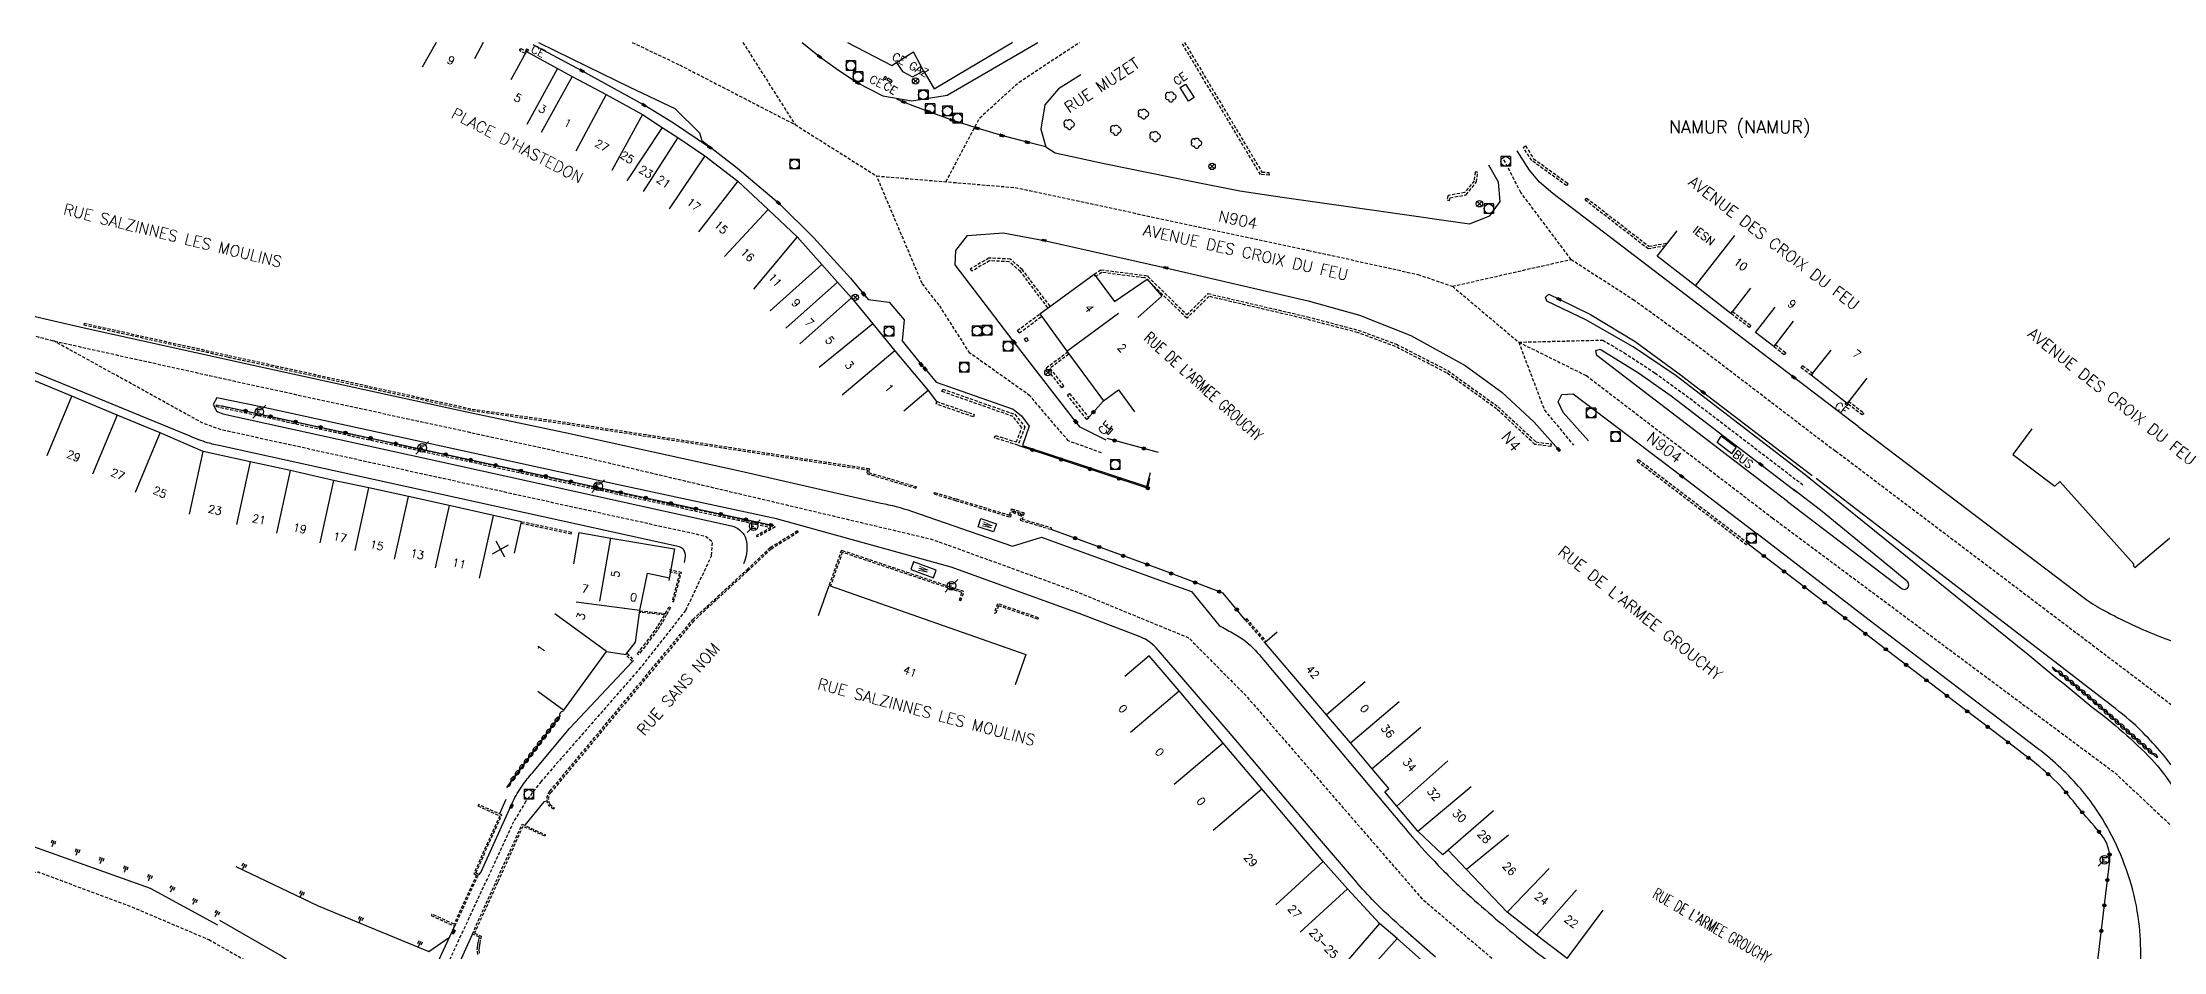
# Model space of a CAD drawing. Header units: millimetres. Extents: x 183999 to 185000, y 128000 to 129001.
# Drawn here: x 184209.9 to 184541.3, y 128858.1 to 129000 of the extents above; entities that cross this region are included whole.
import ezdxf
from ezdxf.enums import TextEntityAlignment as Align

# ---------------------------------------------------------------- set-up
doc = ezdxf.new("R2010")
doc.units = ezdxf.units.MM
doc.linetypes.add('DASHED', pattern=[0.75, 0.5, -0.25])
doc.layers.get('0').update_dxf_attribs({"linetype": 'CONTINUOUS'})
for name, color, linetype in [('W0001', 6, 'DASHED'), ('W0008', 7, 'CONTINUOUS'), ('W0100', 7, 'CONTINUOUS'), ('W0112', 1, 'DASHED'), ('W0211', 2, 'CONTINUOUS'), ('W0300', 7, 'CONTINUOUS'), ('W0310', 3, 'CONTINUOUS'), ('W0322', 7, 'CONTINUOUS'), ('W0334', 7, 'CONTINUOUS'), ('W0400', 7, 'CONTINUOUS'), ('W0420', 7, 'CONTINUOUS'), ('W0469', 7, 'CONTINUOUS'), ('W0471', 7, 'CONTINUOUS'), ('W0980', 7, 'CONTINUOUS'), ('W0984', 7, 'CONTINUOUS'), ('W0989', 7, 'CONTINUOUS'), ('W0991', 7, 'CONTINUOUS'), ('W1102', 7, 'CONTINUOUS')]:
    doc.layers.add(name, color=color, linetype=linetype)
doc.styles.get("Standard").update_dxf_attribs({"font": 'romans.shx', "width": 0.85})

# ---------------------------------------------------------------- blocks, each defined once
blk = doc.blocks.new('T420')
for p, q in [((0.75, 0.75), (-0.75, 0.75)), ((-0.75, 0.75), (-0.75, -0.75)), ((0.75, 0.75), (0.75, -0.75)), ((0.75, -0.75), (-0.75, -0.75))]:
    blk.add_line(p, q)
blk.add_ellipse((0, 0), major_axis=(-0.53, 0.53), ratio=1, start_param=3.926991, end_param=10.210176)
blk = doc.blocks.new('T469')
at = {"color": 0, "linetype": 'Continuous', "flags": 128}
for points in [[(-0.35, 0.35), (0.35, -0.35)], [(-0.35, -0.35), (0.35, 0.35)]]:
    blk.add_lwpolyline(points, dxfattribs=at)
at = {"color": 0, "linetype": 'Continuous'}
blk.add_circle((0, 0), 0.5, dxfattribs=at)
blk = doc.blocks.new('T400')
for p, q in [((-0.15, 0.3), (0.15, 0.3)), ((-0.15, -0.25), (-0.15, 0.3)), ((-0.15, 0.15), (0.15, 0.15)), ((-0.15, 0), (0.15, 0)), ((0.15, 0.3), (0.15, -0.25)), ((-0.15, -0.15), (0.15, -0.15)), ((-0.15, -0.25), (-0.15, -0.3)), ((-0.15, -0.3), (0.15, -0.3)), ((0.15, -0.3), (0.15, -0.25))]:
    blk.add_line(p, q)
blk = doc.blocks.new('T300')
for p, q in [((-0.8, 0.51), (-0.86, 0.34)), ((-0.86, 0.34), (-0.86, 0.17)), ((-0.86, 0.17), (-0.74, 0.06)), ((-0.69, 0.63), (-0.8, 0.51)), ((-0.8, -0.06), (-0.74, 0.06)), ((-0.74, 0.06), (-0.69, 0.11)), ((-0.57, 0.69), (-0.69, 0.63)), ((-0.46, 0.69), (-0.57, 0.69)), ((-0.29, 0.63), (-0.46, 0.69)), ((-0.29, 0.63), (-0.17, 0.74)), ((-0.23, 0.57), (-0.29, 0.63)), ((-0.17, 0.74), (-0.06, 0.8)), ((-0.06, 0.8), (0.06, 0.8)), ((0.06, 0.8), (0.23, 0.74)), ((0.23, 0.74), (0.34, 0.63)), ((0.34, 0.63), (0.4, 0.51)), ((0.46, 0.46), (0.34, 0.46)), ((0.4, 0.51), (0.4, 0.46)), ((0.57, 0.4), (0.46, 0.46)), ((0.57, 0.4), (0.69, 0.29)), ((0.69, 0.29), (0.74, 0.17)), ((0.74, 0.06), (0.69, -0.17)), ((0.74, 0.17), (0.74, 0.06)), ((-0.8, -0.17), (-0.8, -0.06)), ((-0.8, -0.23), (-0.8, -0.17)), ((-0.74, -0.34), (-0.8, -0.23)), ((-0.69, -0.4), (-0.74, -0.34)), ((-0.51, -0.46), (-0.69, -0.4)), ((-0.4, -0.46), (-0.51, -0.46)), ((-0.4, -0.46), (-0.34, -0.46)), ((-0.34, -0.46), (-0.34, -0.4)), ((-0.34, -0.51), (-0.34, -0.46)), ((-0.29, -0.63), (-0.34, -0.51)), ((-0.17, -0.74), (-0.29, -0.63)), ((-0.06, -0.8), (-0.17, -0.74)), ((0.06, -0.8), (-0.06, -0.8)), ((0.17, -0.74), (0.06, -0.8)), ((0.23, -0.69), (0.17, -0.74)), ((0.29, -0.46), (0.23, -0.46)), ((0.29, -0.63), (0.23, -0.69)), ((0.46, -0.4), (0.29, -0.46)), ((0.34, -0.51), (0.29, -0.63)), ((0.34, -0.51), (0.34, -0.46)), ((0.57, -0.34), (0.46, -0.4)), ((0.63, -0.29), (0.57, -0.34)), ((0.69, -0.17), (0.63, -0.29))]:
    blk.add_line(p, q)
blk = doc.blocks.new('t322o')
at = {"color": 0, "linetype": 'Continuous'}
for radius in [0.25, 0.15]:
    blk.add_circle((0, 0), radius, dxfattribs=at)
blk = doc.blocks.new('t991o')
at = {"color": 0, "linetype": 'Continuous'}
for p, q in [((-1, 1), (1, -1)), ((-1, -1), (1, 1))]:
    blk.add_line(p, q, dxfattribs=at)
blk = doc.blocks.new('t310o')
at = {"color": 0, "linetype": 'Continuous'}
for centre, start, end in [((-0.5, 0.38), 216.8699, 323.1304), ((0.5, -0.37), 36.8699, 143.1303)]:
    blk.add_arc(centre, 0.625, start, end, dxfattribs=at)
blk = doc.blocks.new('T471')
for p, q in [((-0.333334, 0.333334), (-0.333334, -0.333334)), ((-0.333334, 0.333334), (0.333334, 0.333334)), ((-0.333334, 0), (0, 0)), ((0.500001, 0.500001), (1.000002, 1.000002)), ((-0.500001, -0.500001), (-1.000002, -1.000002)), ((-0.333334, -0.333334), (0.333334, -0.333334))]:
    blk.add_line(p, q)
blk.add_ellipse((0, 0), major_axis=(0.471405, 0.471405), ratio=1, start_param=5.4977871438, end_param=11.780972451)
blk = doc.blocks.new('t211o')
at = {"color": 0, "linetype": 'Continuous'}
for p, q in [((-0.29, 0.5), (-0.29, 0)), ((0, 1), (0, 0)), ((0.29, 0.5), (0.29, 0))]:
    blk.add_line(p, q, dxfattribs=at)

msp = doc.modelspace()

# ---------------------------------------------------------------- linework, layer by layer
at = {"layer": 'W0001'}
msp.add_line((184319.37, 129000), (184327.52, 128987.18), dxfattribs=at)
for points in [[(184302.1, 129000), (184309.49, 128996.49), (184327.52, 128987.18), (184340.27, 128979.15), (184361.92, 128977.35), (184407.75, 128967.54), (184424.84, 128963.78), (184430.22, 128961.93), (184448.76, 128966.13), (184458.47, 128959.89), (184468.77, 128952.45), (184490.03, 128936.23)], [(184351.1, 128978.25), (184356.38, 128988.23), (184362.53, 128993.81), (184371.95, 129000)], [(184448.76, 128966.13), (184440.92, 128976.57), (184438.14, 128981.96)], [(184375.4, 128935.94), (184370.24, 128937.78), (184364.22, 128944.84), (184354.83, 128951.5), (184350.05, 128958.99), (184347.38, 128962.37), (184340.27, 128979.15)], [(184430.22, 128961.93), (184440.58, 128953.21), (184444.61, 128942.61), (184449.16, 128937.11)], [(184440.58, 128953.21), (184453.71, 128953.53), (184457.05, 128951.56), (184461.87, 128948.41), (184467.32, 128944.45), (184485.02, 128930.91)], [(184440.58, 128953.21), (184451.16, 128947.98), (184465.6, 128936.96), (184480.2, 128925.79)], [(184314.49, 128919.91), (184310.42, 128911.33), (184303.4, 128902.4), (184287.85, 128884.63), (184285.46, 128881.52), (184283.55, 128878.33), (184275.65, 128861.28), (184271.03, 128851.4), (184267.6, 128846.14), (184264.28, 128841.66)], [(184235.94, 128859.93), (184245, 128854.8), (184258.01, 128845.92), (184268.85, 128838.56), (184276.21, 128831.84), (184284.45, 128824.04), (184291.39, 128817.76), (184297.67, 128811.04), (184305.69, 128801.51), (184319.13, 128784.62), (184347.96, 128748.44), (184356.64, 128738.34), (184375.15, 128714.84), (184400.56, 128682.94), (184420.78, 128656.94), (184439.09, 128633.04), (184452.79, 128609.54), (184469.1, 128582.44), (184483.21, 128559.94), (184486.48, 128554.71)]]:
    msp.add_lwpolyline(points, dxfattribs=at)
at = {"layer": 'W0001', "flags": 128}
for points in [[(184566.94, 129000), (184569.14, 128993.77), (184582.56, 128935.79), (184588.17, 128908.86), (184590.75, 128896.86), (184567.71, 128893.45), (184558.51, 128884.51), (184490.03, 128936.23)], [(184044.64, 128995.81), (184044.64, 128995.81), (184188.93, 128959.36), (184211.74, 128953.39), (184243.44, 128946.36), (184294.31, 128935.33), (184348.82, 128922.46), (184371.47, 128914.27), (184389.02, 128907.05), (184397.98, 128898), (184425.42, 128866.37), (184443.46, 128851.01), (184458.37, 128840.27), (184466.89, 128835.81), (184508.17, 128820.28), (184515.26, 128817.53), (184537.93, 128808.74), (184543.6, 128803.72), (184551.86, 128868.92)], [(184314.49, 128919.91), (184314.62, 128922.02), (184313.56, 128922.88), (184254.65, 128935.84), (184237.93, 128939.51), (184235.06, 128940.52), (184211.74, 128953.39)], [(184480.2, 128925.79), (184533.77, 128885.95), (184551.86, 128868.92), (184558.51, 128884.51)], [(184000, 128916.7), (184001.61, 128916.5), (184012.79, 128915.01), (184026.81, 128912.9), (184042.64, 128910.33), (184052.21, 128908.51), (184063.73, 128905.97), (184073.32, 128903.63), (184085.25, 128900.51), (184095.46, 128897.75), (184108.21, 128894.21), (184119.9, 128890.79), (184131.58, 128887.27), (184138.6, 128885.02), (184153.01, 128880.01), (184156.02, 128878.8), (184187.69, 128867.94), (184202.23, 128869.99), (184209.32, 128870.49), (184224, 128865), (184235.94, 128859.93)]]:
    msp.add_lwpolyline(points, dxfattribs=at)
at = {"layer": 'W0008'}
msp.add_line((184451.78, 128957.5), (184451.78, 128957.5), dxfattribs=at)
for points in [[(184314.17, 128983.62), (184308.54, 128987.39), (184303.94, 128990.21), (184294.22, 128995.58), (184286.61, 128999.65)], [(184287.42, 129000), (184295.08, 128996.23), (184301.7, 128993.01), (184308.74, 128989.69), (184312.59, 128985.91), (184312.94, 128984.71), (184318.55, 128980.38), (184324.92, 128974.96), (184330.44, 128969.51), (184336.18, 128963.18), (184338.24, 128960.74), (184338.95, 128959.86), (184342.24, 128959.44), (184344.57, 128956.67), (184344.28, 128953.4), (184347.23, 128949.71), (184347.84, 128949.04), (184349.59, 128946.95), (184361.59, 128942.73), (184362.88, 128941.68), (184364.12, 128940.1), (184363.04, 128937.07), (184382.5, 128930.66), (184383.04, 128932.85)], [(184328.64, 129000), (184331.33, 128997.81), (184333.94, 128995.94), (184337.3, 128993.68), (184341.25, 128991.65), (184345.75, 128990.88), (184351.3, 128991.77), (184365.45, 129000)], [(184372.16, 128994.93), (184368.71, 128992.75), (184366.54, 128990.27), (184365.94, 128986.48), (184366.72, 128983.72), (184368.18, 128982.79), (184375.8, 128981.12), (184389.39, 128978.33), (184397, 128976.82), (184403.61, 128975.83), (184420.18, 128973.48), (184432.92, 128971.7), (184436.05, 128972.93), (184437.7, 128975.16), (184437.41, 128978.19), (184435.9, 128980.82)], [(184366.73, 128983.71), (184363.81, 128984.41), (184359.85, 128985.45), (184355.96, 128986.6), (184352.06, 128987.86), (184348.33, 128989.22), (184344.49, 128990.69), (184343.45, 128991.17)], [(184493.63, 128940.06), (184483.53, 128947.73), (184445.91, 128976.41), (184443.85, 128978.17), (184442.27, 128980.04), (184440.37, 128983.1)], [(184376.11, 128937.92), (184372.05, 128939.93), (184371.38, 128940.78), (184361.76, 128953.2), (184352.52, 128965.29), (184352.65, 128967.5), (184354.48, 128969.84), (184360.04, 128970.27), (184366.44, 128969.1), (184385.48, 128964.83), (184407.7, 128959.64), (184415.69, 128957.43), (184423.75, 128954.24), (184432.23, 128949.55), (184437.97, 128945.42), (184443.02, 128940.74), (184446.81, 128936.45)], [(184486.02, 128931.98), (184465.17, 128947.94), (184458.47, 128952.48), (184451.06, 128956.7), (184445, 128959.61), (184445, 128959.61), (184444.76, 128960.23), (184445.28, 128960.68), (184446.89, 128959.92), (184451.78, 128957.5), (184458.76, 128953.3), (184466.21, 128947.86), (184469.44, 128945.36), (184486.43, 128932.41)], [(184482.58, 128928.32), (184452.77, 128951.15), (184452.66, 128951.9), (184453.32, 128952.1), (184459.29, 128948.43), (184464.42, 128944.81), (184478.43, 128934.11), (184484.01, 128929.84)], [(184451.51, 128937.78), (184447.54, 128942.22), (184446.73, 128943.87), (184447.33, 128945.01), (184449.09, 128945.16), (184466.05, 128932.26), (184477.82, 128923.26)]]:
    msp.add_lwpolyline(points, dxfattribs=at)
at = {"layer": 'W0008', "flags": 128}
for points in [[(184493.63, 128940.06), (184529.2, 128913.07, 0.0382), (184532.03, 128911.32, 0.0319), (184540.89, 128907.2, 0.0396), (184551.26, 128904.12, 0.0248), (184557.89, 128903.05, 0.0237), (184567.89, 128902.51, 0.0224), (184574.06, 128902.62), (184583.17, 128903.29, 0.124), (184584.22, 128903.69, 0.0874), (184585.26, 128904.65, 0.2103), (184585.77, 128906.1), (184585.22, 128908.78), (184580.08, 128932.23), (184577.09, 128945.79), (184570.77, 128974.53), (184569.15, 128981.8), (184563.36, 129000)], [(184309.49, 128921.23), (184237.75, 128937.01, -0.0179), (184235.73, 128937.5, -0.0258), (184233, 128938.52), (184225.28, 128941.71), (184219.94, 128943.88), (184188.07, 128956.88, 0.0351), (184185.97, 128957.45), (184181.39, 128958.6)], [(184203.41, 128958.48), (184216.46, 128955.42), (184242.84, 128949.63), (184275.98, 128942.38), (184291.6, 128939.1), (184319.13, 128933.04), (184340.94, 128928.09, -0.0282), (184345.72, 128926.84), (184361.48, 128921.34), (184366.04, 128922.78), (184383.9, 128916.27), (184389.45, 128914.27), (184393.8, 128908.98, -0.0008), (184395.88, 128907.81, -0.034), (184397.89, 128906.54, -0.0546), (184400.74, 128903.58), (184421.14, 128879.3, 0.0033), (184424.01, 128875.9, 0.0138), (184427.97, 128871.57, 0.0169), (184433.14, 128866.54, 0.0089), (184437.54, 128862.73, 0.0065), (184441.9, 128859.13, 0.0166), (184449.44, 128853.51, 0.0075)], [(184427.56, 128857.2), (184422.86, 128861.35, -0.0198), (184417.7, 128866.2, -0.0152), (184414.76, 128869.45), (184409.13, 128876.03), (184395.22, 128892.41), (184384.25, 128905.13, 0.1229), (184381.47, 128907.2), (184371.89, 128910.83), (184351.93, 128918.08), (184324.63, 128925.63), (184297.03, 128931.57), (184269.36, 128937.59), (184244.04, 128943.1), (184237.17, 128944.53), (184236.61, 128943.45), (184237.13, 128942.51, 0.0951), (184238.11, 128942.01), (184271.55, 128934.67), (184317.62, 128924.53, -0.2163), (184319.75, 128922.8, -0.1838), (184319.49, 128918.6)], [(184485.15, 128932.7), (184520.12, 128904.47, 0.0006), (184530.2, 128896.24, -0.039), (184539.48, 128888.07, -0.0414), (184542.61, 128884.02, -0.0177), (184544.54, 128880.69, 0.16), (184545.3, 128880, 0.2093), (184546.11, 128880.17, 0.21), (184546.51, 128880.74, 0.1342), (184546.36, 128881.34, 0.0636), (184542.48, 128887.28, 0.0417), (184536.58, 128893.72, 0.0179), (184532.1, 128897.31), (184523.69, 128903.8), (184502.13, 128920.39), (184487.05, 128931.92)], [(184482.58, 128928.32), (184500.47, 128914.71, 0.3324), (184501.31, 128914.8, 0.2629), (184501.51, 128915.47, 0.1628), (184501.12, 128916.02), (184499.3, 128917.5), (184487.72, 128926.98), (184483.51, 128930.21)], [(184310.23, 128918.83), (184310.4, 128919.72, 0.2075), (184310.13, 128920.78, 0.174765), (184309.49, 128921.23)], [(184537.36, 128851.14, 0.0601), (184537.48, 128862.73, 0.0438), (184536.07, 128869.24, 0.0386), (184533.6, 128875.44, 0.0389), (184530.55, 128880.67, 0.0279), (184528.06, 128883.84, 0.0493), (184521.4, 128889.98), (184515.64, 128894.37), (184500.83, 128905.64), (184495.35, 128909.81), (184477.82, 128923.26)], [(184278.12, 128870.02), (184278.43, 128870.43), (184283.42, 128881.42, -0.0474), (184284.94, 128884.01, -0.021), (184286.48, 128885.99), (184292.31, 128892.91), (184302.11, 128903.35)], [(184237.6, 128862.98), (184247.27, 128857.38), (184253.95, 128853), (184259.92, 128848.98, 0.0854), (184264.47, 128848.69, 0.1283), (184268.11, 128850.42, 0.1117), (184270.04, 128852.8), (184274.38, 128862.08)], [(184277.12, 128860.81), (184271.49, 128848.46, 0.0985)]]:
    msp.add_lwpolyline(points, format="xyb", dxfattribs=at)
at = {"layer": 'W0100'}
for p, q in [((184278.78, 129000), (184277.43, 128997.44)), ((184285.55, 128999.02), (184285.46, 128998.79)), ((184285.46, 128998.79), (184285.8, 128998.62)), ((184341.79, 128994.55), (184341.54, 128994.66)), ((184341.59, 128994.18), (184341.79, 128994.55)), ((184342.72, 128994.03), (184342.03, 128994.4)), ((184342.62, 128993.74), (184342.72, 128994.03)), ((184389.87, 128991.39), (184389, 128990.85)), ((184492.05, 128943.49), (184491.73, 128943.72)), ((184491.92, 128943.29), (184492.05, 128943.49)), ((184377.15, 128939.55), (184376.43, 128938.8)), ((184376.97, 128939.76), (184377.15, 128939.55)), ((184474.57, 128936.77), (184472.24, 128938.54)), ((184473.9, 128935.76), (184474.57, 128936.77))]:
    msp.add_line(p, q, dxfattribs=at)
for points in [[(184283.18, 128994.21), (184285.58, 128998.6), (184290.42, 128995.95), (184292.71, 128994.68), (184297.99, 128991.87), (184303.68, 128988.76), (184306.76, 128986.74), (184309.21, 128985.17), (184313.44, 128982.32), (184318.58, 128978.35), (184323.33, 128973.91), (184327.87, 128969.66), (184331.73, 128965.32), (184334.15, 128962.6), (184336.36, 128960.12), (184339.67, 128956.07), (184343.12, 128951.84), (184348.33, 128945.66), (184344.5, 128942.44)], [(184285.55, 128999.02), (184285.9, 128998.86), (184285.8, 128998.62)], [(184335.72, 129000), (184342.64, 128996.4), (184343.4, 128996.88), (184344.29, 128995.45), (184345.86, 128994.62), (184347.61, 128995.58), (184349.28, 128992.77), (184361.43, 128999.97), (184361.48, 129000)], [(184341.59, 128994.18), (184341.35, 128994.29), (184341.54, 128994.66)], [(184342.62, 128993.74), (184341.93, 128994.12), (184342.03, 128994.4)], [(184389, 128990.85), (184387.68, 128992.97), (184388.54, 128993.51), (184389.87, 128991.39)], [(184476.81, 128961.63), (184473.74, 128957.68), (184468.21, 128961.98), (184462.24, 128966.65), (184465.33, 128970.59)], [(184365.76, 128957.62), (184374.28, 128963.8), (184377.42, 128959.56), (184382.52, 128963.03), (184384.85, 128960.37), (184381.09, 128957.07)], [(184365.76, 128957.62), (184370, 128951.82), (184375.71, 128944.06), (184378.05, 128945.78), (184378.64, 128944.97), (184380.58, 128942.34)], [(184483.48, 128956.49), (184480.43, 128952.52), (184477.59, 128954.71), (184480.64, 128958.67)], [(184494.98, 128947.57), (184491.9, 128943.64), (184486.3, 128948.03), (184489.38, 128951.97)], [(184491.92, 128943.29), (184491.6, 128943.53), (184491.73, 128943.72)], [(184376.97, 128939.76), (184376.25, 128939.01), (184376.43, 128938.8)], [(184473.9, 128935.76), (184471.57, 128937.52), (184472.24, 128938.54)]]:
    msp.add_lwpolyline(points, dxfattribs=at)
at = {"layer": 'W0100', "flags": 128}
for points in [[(184283.69, 128920.27), (184284.78, 128925.15), (184280.39, 128926.14), (184273.5, 128927.72), (184267.12, 128929.1), (184260.96, 128930.47), (184255.43, 128931.63), (184248.68, 128933.17), (184242.42, 128934.51), (184235.04, 128936.12), (184228.33, 128939.04), (184221.61, 128941.83), (184214.55, 128944.75), (184207.22, 128947.81), (184200.13, 128950.76), (184195.58, 128952.68), (184186.77, 128956.36), (184186.6, 128955.96), (184172.27, 128958.9), (184162.25, 128960.95), (184161.25, 128956.05)], [(184520.78, 128939.67), (184517.79, 128935.66), (184524.35, 128930.75), (184525.15, 128931.43), (184536.26, 128919.04), (184536.71, 128918.53), (184536.58, 128918.45), (184536.71, 128918.3), (184536.64, 128918.23), (184536.83, 128918), (184542.27, 128922.62)], [(184292.95, 128918.59), (184293.81, 128923.51), (184298.75, 128922.6), (184308.69, 128920.92), (184307.83, 128915.99)], [(184287.35, 128898.7), (184291.39, 128895.76), (184298.06, 128904.93), (184301.1, 128904.42), (184302.62, 128906.39), (184303.26, 128911.29), (184304.45, 128917.12), (184307.91, 128916.42)], [(184331.18, 128910.51), (184332.84, 128915.23), (184363.56, 128904.43), (184361.91, 128899.71)], [(184448.14, 128856.98), (184443.37, 128860.62), (184438.77, 128864.2), (184432.44, 128870.87), (184429.56, 128873.91), (184428.74, 128873.14), (184424.82, 128876.84), (184421.56, 128880.74), (184419.68, 128883.02), (184420.28, 128883.53), (184417.69, 128886.59), (184414.29, 128890.63), (184410.54, 128895.03), (184400.91, 128906.32), (184402.85, 128907.98)], [(184511.13, 128802.86), (184514.08, 128808.18), (184502.78, 128814.42), (184490.91, 128818.95), (184473.29, 128825.46), (184461.58, 128829.85), (184452.24, 128836.09), (184440.17, 128843.35), (184433.34, 128849.9), (184430.24, 128852.9), (184426.32, 128855.91), (184421.58, 128860.12), (184418.86, 128862.46), (184413.82, 128867.85), (184410.01, 128872.1), (184400.47, 128883.47), (184394.42, 128890.58), (184387.55, 128898.76), (184382.87, 128904.24), (184379.07, 128900.99)]]:
    msp.add_lwpolyline(points, dxfattribs=at)
for points in [[(184356.55, 128925.67), (184358.99, 128924.84), (184358.55, 128923.58), (184356.11, 128924.4)], [(184361.58, 128926.61), (184361.9, 128926.48), (184362, 128926.71), (184361.67, 128926.84)], [(184362.34, 128926.32), (184362.69, 128926.17), (184362.79, 128926.4), (184362.44, 128926.54)], [(184349.15, 128916.4), (184349.59, 128917.63), (184346.04, 128918.92), (184345.59, 128917.69)]]:
    msp.add_lwpolyline(points, close=True, dxfattribs=at)
at = {"layer": 'W0112'}
for p, q in [((184284.68, 128999.08), (184285.57, 128998.6)), ((184285.57, 128998.6), (184285.39, 128998.25)), ((184400.23, 128979.38), (184387.93, 129000)), ((184442.62, 128981.57), (184441.31, 128983.63)), ((184448.05, 128977.65), (184442.62, 128981.57)), ((184434.01, 128978.23), (184434.17, 128979.73)), ((184460.82, 128967.76), (184450.96, 128975.39)), ((184463.48, 128968.23), (184460.82, 128967.76)), ((184460.92, 128968.18), (184463.85, 128968.7)), ((184362.56, 128954.64), (184366.06, 128957.24)), ((184473.74, 128957.68), (184473.98, 128958)), ((184476.61, 128955.51), (184473.74, 128957.68)), ((184216.46, 128956.16), (184216.4, 128955.92)), ((184216.4, 128955.92), (184238.97, 128950.89)), ((184216.46, 128956.16), (184239.04, 128951.14)), ((184363.36, 128953.73), (184363.71, 128953.91)), ((184238.97, 128950.89), (184277.05, 128942.52)), ((184239.04, 128951.14), (184277.09, 128942.77)), ((184363.6, 128953.28), (184363.36, 128953.73)), ((184366.77, 128949.19), (184370.06, 128951.65)), ((184480.43, 128952.53), (184480.68, 128952.84)), ((184482.06, 128951.25), (184480.43, 128952.53)), ((184369.19, 128946.1), (184366.77, 128949.19)), ((184484.71, 128949.22), (184484.95, 128949.54)), ((184486.3, 128948.03), (184484.71, 128949.22)), ((184349.67, 128943.94), (184349.52, 128943.57)), ((184349.67, 128943.94), (184355.51, 128941.91)), ((184370.09, 128944.94), (184370.4, 128945.19)), ((184373.13, 128941.13), (184370.09, 128944.94)), ((184491.9, 128943.64), (184492.14, 128943.96)), ((184237.1, 128943.43), (184237.05, 128943.19)), ((184237.05, 128943.19), (184323.75, 128924.28)), ((184237.1, 128943.43), (184324.44, 128924.38)), ((184277.05, 128942.52), (184290.41, 128940.63)), ((184277.09, 128942.77), (184290.45, 128940.88)), ((184290.41, 128940.63), (184338.84, 128933.27)), ((184290.45, 128940.88), (184339.13, 128933.47)), ((184494.26, 128941.84), (184491.9, 128943.64)), ((184362.35, 128937.12), (184358.71, 128938.27)), ((184443.29, 128937.63), (184445.66, 128937.31)), ((184459.1, 128934.63), (184476.24, 128921.55)), ((184338.84, 128933.27), (184338.72, 128932.68)), ((184338.72, 128932.68), (184346.42, 128930.41)), ((184339.13, 128933.47), (184339.01, 128932.86)), ((184339.01, 128932.86), (184346.49, 128930.65)), ((184346.42, 128930.41), (184346.49, 128930.65)), ((184349.26, 128929.51), (184349.33, 128929.75)), ((184349.26, 128929.51), (184352.61, 128928.49)), ((184349.33, 128929.75), (184352.68, 128928.73)), ((184352.61, 128928.49), (184361.21, 128925.88)), ((184352.68, 128928.73), (184361.05, 128926.19)), ((184292.57, 128923.25), (184284.72, 128924.88)), ((184292.62, 128923.5), (184284.78, 128925.13)), ((184323.75, 128924.28), (184321.52, 128923.01)), ((184324.44, 128924.38), (184321.65, 128922.79)), ((184361.05, 128926.19), (184361.36, 128927.19)), ((184361.21, 128925.88), (184361.52, 128926.88)), ((184361.36, 128927.19), (184363.34, 128926.57)), ((184361.52, 128926.88), (184363.02, 128926.41)), ((184363.02, 128926.41), (184362.71, 128925.42)), ((184362.71, 128925.42), (184367.53, 128923.98)), ((184363.34, 128926.57), (184363.02, 128925.59)), ((184363.02, 128925.59), (184367.6, 128924.22)), ((184367.53, 128923.98), (184367.6, 128924.22)), ((184292.57, 128923.25), (184292.62, 128923.5)), ((184323.64, 128921.1), (184319.97, 128917.66)), ((184323.79, 128920.9), (184320.14, 128917.48)), ((184321.65, 128922.79), (184321.52, 128923.01)), ((184327.9, 128923.73), (184323.64, 128921.1)), ((184328.03, 128923.52), (184323.79, 128920.9)), ((184327.9, 128923.73), (184328.03, 128923.52)), ((184334.76, 128920.71), (184332.84, 128915.23)), ((184353.91, 128914.26), (184334.76, 128920.71)), ((184334.91, 128920.39), (184333.07, 128915.14)), ((184353.6, 128914.11), (184334.91, 128920.39)), ((184353.2, 128912.92), (184353.6, 128914.11)), ((184353.43, 128912.84), (184353.91, 128914.26)), ((184353.43, 128912.84), (184353.2, 128912.92)), ((184359.14, 128912.37), (184358.66, 128910.96)), ((184358.66, 128910.96), (184358.89, 128910.87)), ((184359.3, 128912.06), (184358.89, 128910.87)), ((184365.55, 128910.18), (184359.14, 128912.37)), ((184365.47, 128909.95), (184359.3, 128912.06)), ((184365.47, 128909.95), (184365.55, 128910.18)), ((184397.85, 128909.88), (184398.04, 128910.05)), ((184397.85, 128909.88), (184400.91, 128906.32)), ((184398.04, 128910.05), (184401.1, 128906.48))]:
    msp.add_line(p, q, dxfattribs=at)
for points in [[(184285.39, 128998.25), (184284.49, 128998.73), (184284.68, 128999.08)], [(184388.39, 129000), (184400.46, 128979.76), (184401.54, 128979.7)], [(184441.31, 128983.63), (184441.65, 128983.85), (184442.92, 128981.85)], [(184442.92, 128981.85), (184448.29, 128977.97), (184448.05, 128977.65)], [(184401.54, 128979.7), (184401.61, 128979.29), (184400.23, 128979.38)], [(184434.17, 128979.73), (184433.77, 128979.77), (184433.62, 128978.39), (184432.14, 128976.58), (184429.56, 128976.08)], [(184429.77, 128975.33), (184429.88, 128975.74), (184432.36, 128976.22), (184434.01, 128978.23)], [(184429.56, 128976.08), (184429.39, 128975.43), (184429.77, 128975.33)], [(184450.96, 128975.39), (184451.2, 128975.7), (184460.92, 128968.18)], [(184367.36, 128958.83), (184363.04, 128964.52), (184361.14, 128966.18), (184357.81, 128966.33), (184354.93, 128964.65)], [(184367.03, 128958.58), (184362.74, 128964.24), (184360.98, 128965.76), (184357.91, 128965.91), (184355.15, 128964.29), (184354.93, 128964.65)], [(184374.27, 128963.8), (184375.33, 128964.51), (184382.69, 128963.56), (184382.63, 128963.45), (184388.75, 128957.5), (184392.06, 128960.79), (184407.53, 128957.18), (184415.51, 128955.09), (184421.49, 128952.88), (184429.53, 128948.76), (184437.39, 128943.1), (184443.29, 128937.63)], [(184375.43, 128964.1), (184374.49, 128963.47), (184374.27, 128963.8)], [(184445.66, 128937.31), (184445.61, 128936.92), (184443.11, 128937.25), (184437.14, 128942.79), (184429.32, 128948.42), (184421.33, 128952.52), (184415.39, 128954.71), (184407.43, 128956.79), (184392.19, 128960.35), (184388.75, 128956.94), (184382.14, 128963.37), (184382.07, 128963.24), (184375.43, 128964.1)], [(184362.56, 128954.64), (184362.26, 128955.02), (184365.76, 128957.61)], [(184473.98, 128958), (184476.85, 128955.83), (184476.61, 128955.51)], [(184363.71, 128953.91), (184363.96, 128953.47), (184363.6, 128953.28)], [(184370.06, 128951.65), (184370.3, 128951.33), (184367.34, 128949.12)], [(184480.68, 128952.84), (184482.3, 128951.57), (184482.06, 128951.25)], [(184367.34, 128949.12), (184369.5, 128946.35), (184369.19, 128946.1)], [(184484.95, 128949.54), (184486.54, 128948.35), (184486.3, 128948.03)], [(184361.6, 128941.6), (184350.46, 128945.51), (184350.59, 128945.89)], [(184350.59, 128945.89), (184361.84, 128941.94), (184363.43, 128939.96), (184362.35, 128937.12)], [(184370.4, 128945.19), (184373.44, 128941.38), (184373.13, 128941.13)], [(184492.14, 128943.96), (184494.5, 128942.16), (184494.26, 128941.84)], [(184355.51, 128941.91), (184355.38, 128941.54), (184349.52, 128943.57)], [(184358.71, 128938.27), (184358.83, 128938.65), (184362.11, 128937.62), (184362.97, 128939.88), (184361.6, 128941.6)], [(184459.1, 128934.63), (184459.32, 128934.89), (184476.45, 128921.81)], [(184307.9, 128917.4), (184309.47, 128917.08), (184308.32, 128912.75), (184308.56, 128912.68), (184309.78, 128917.27), (184307.95, 128917.65)], [(184303.26, 128911.27), (184307.27, 128910.85), (184307.83, 128911.88), (184308.05, 128911.76), (184307.41, 128910.58), (184307.07, 128909.98), (184306.72, 128909.4), (184306.35, 128908.82), (184305.97, 128908.25), (184305.58, 128907.69), (184305.09, 128907.02), (184304.6, 128906.36), (184304.1, 128905.7), (184303.6, 128905.05), (184303.09, 128904.4), (184302.89, 128904.55), (184303.4, 128905.2), (184303.9, 128905.85), (184304.4, 128906.51), (184304.89, 128907.17), (184305.37, 128907.83), (184305.76, 128908.39), (184306.14, 128908.96), (184306.51, 128909.53), (184306.86, 128910.11), (184307.14, 128910.61), (184303.23, 128911.02)], [(184301.28, 128904.6), (184302.3, 128903.52), (184302.11, 128903.35), (184301.1, 128904.42)]]:
    msp.add_lwpolyline(points, dxfattribs=at)
for points in [[(184320.14, 128917.48), (184311.74, 128909.74), (184289.41, 128882.94, 0.343996), (184289.21, 128881.06), (184289.96, 128880.47), (184289.81, 128880.27), (184289.02, 128880.89, -0.349762), (184289.22, 128883.1), (184311.56, 128909.92), (184319.97, 128917.66)], [(184277.95, 128857.63), (184277.88, 128858.33), (184277.9, 128858.71), (184277.95, 128859.1), (184278.02, 128859.5), (184278.11, 128859.9), (184278.2, 128860.31), (184277.11, 128860.78), (184280.79, 128868.93), (184284.89, 128877.94), (184288.54, 128876.3), (184288.43, 128876.08), (184285.01, 128877.61), (184281.02, 128868.82), (184277.44, 128860.91), (184278.49, 128860.46), (184278.35, 128859.85), (184278.27, 128859.45), (184278.2, 128859.06), (184278.15, 128858.69), (184278.14, 128858.33), (184278.2, 128857.65, 0.268909)]]:
    msp.add_lwpolyline(points, format="xyb", dxfattribs=at)
msp.add_lwpolyline([(184270.66, 128863.67), (184274.35, 128862.03), (184278.08, 128870.12), (184277.65, 128870.35), (184281.71, 128879.39), (184278.06, 128881.03), (184277.96, 128880.8), (184281.38, 128879.26), (184277.33, 128870.24), (184277.75, 128870.01), (184274.23, 128862.36), (184270.76, 128863.9)], close=True, dxfattribs=at)
at = {"layer": 'W0211', "flags": 128}
for points in [[(184237.34, 128862.16), (184226.81, 128867.93), (184208.45, 128874.47), (184200.06, 128884.37), (184181.48, 128891.63)], [(184240.17, 128871.36), (184253.01, 128865.2), (184270.29, 128858.07), (184273.56, 128860.32)]]:
    msp.add_lwpolyline(points, dxfattribs=at)
at = {"layer": 'W0310'}
msp.add_line((184290.84, 128894.94), (184282.42, 128883.68), dxfattribs=at)
at = {"layer": 'W0310', "flags": 128}
msp.add_lwpolyline([(184523.91, 128902.54, -0.0129), (184531.16, 128896.51), (184540.35, 128888.31)], format="xyb", dxfattribs=at)
at = {"layer": 'W0322'}
for p, q in [((184349.67, 128943.93), (184348.35, 128945.67)), ((184375.7, 128944.06), (184373.13, 128941.13)), ((184237.76, 128943.32), (184324.19, 128924.58)), ((184384.31, 128935.99), (184376.27, 128938.16))]:
    msp.add_line(p, q, dxfattribs=at)
msp.add_lwpolyline([(184362.35, 128937.12), (184382.65, 128930.41), (184382.97, 128931.92)], dxfattribs=at)
at = {"layer": 'W0322', "flags": 128}
msp.add_lwpolyline([(184397.85, 128909.88), (184394.43, 128914), (184384.65, 128917.71), (184367.53, 128923.98)], dxfattribs=at)
msp.add_lwpolyline([(184529.21, 128841.44), (184530.64, 128853.25), (184532.92, 128872.28, 0.1912), (184531.6, 128876.32, 0.0201), (184528.52, 128879.92, 0.0015), (184525.88, 128883.22, 0.0514), (184518.72, 128889.43), (184499.27, 128904.23), (184493.62, 128908.54), (184476.17, 128921.9)], format="xyb", dxfattribs=at)
at = {"layer": 'W0334', "flags": 128}
for points in [[(184281.4, 128879.62), (184282.4, 128881.84)], [(184288.75, 128881.55), (184288.3, 128881.46), (184285.33, 128877.79)]]:
    msp.add_lwpolyline(points, dxfattribs=at)
at = {"layer": 'W1102'}
for p, q in [((184271.43, 129000), (184269.25, 128996.12)), ((184343.4, 128996.88), (184346.01, 128998.51)), ((184347.61, 128995.58), (184346.01, 128998.51)), ((184361.43, 128999.97), (184361.42, 129000)), ((184290.42, 128995.95), (184285.63, 128987.18)), ((184292.71, 128994.68), (184287.85, 128985.94)), ((184297.99, 128991.87), (184293.3, 128983.04)), ((184303.68, 128988.76), (184298.89, 128979.99)), ((184306.76, 128986.74), (184301.26, 128978.39)), ((184309.21, 128985.17), (184303.81, 128976.75)), ((184313.44, 128982.32), (184307.86, 128974.02)), ((184318.58, 128978.35), (184312.46, 128970.44)), ((184323.33, 128973.91), (184316.5, 128966.6)), ((184327.87, 128969.66), (184321.04, 128961.46)), ((184468.21, 128961.98), (184474.34, 128969.88)), ((184331.73, 128965.32), (184323.64, 128958.12)), ((184334.15, 128962.6), (184326.09, 128955.4)), ((184336.36, 128960.12), (184328.28, 128952.94)), ((184370, 128951.82), (184378.07, 128957.72)), ((184339.67, 128956.07), (184331.3, 128949.23)), ((184343.12, 128951.84), (184334.89, 128944.94)), ((184210.7, 128935.52), (184214.55, 128944.75)), ((184221.61, 128941.83), (184217.74, 128932.6)), ((184224.46, 128929.81), (184228.33, 128939.04)), ((184232.9, 128926.35), (184235.04, 128936.12)), ((184242.42, 128934.51), (184240.28, 128924.74)), ((184246.54, 128923.4), (184248.68, 128933.17)), ((184255.43, 128931.63), (184253.29, 128921.86)), ((184258.82, 128920.7), (184260.96, 128930.47)), ((184264.94, 128919.34), (184267.12, 128929.1)), ((184273.5, 128927.72), (184271.32, 128917.96)), ((184278.22, 128916.38), (184280.39, 128926.14)), ((184297.03, 128912.75), (184298.75, 128922.6)), ((184298.06, 128904.93), (184289.97, 128910.81)), ((184303.26, 128911.29), (184293.35, 128912.59)), ((184379.91, 128892.3), (184387.55, 128898.76)), ((184416.62, 128900.17), (184410.54, 128895.03)), ((184414.29, 128890.63), (184421.92, 128897.09)), ((184425.32, 128893.05), (184417.69, 128886.59)), ((184394.42, 128890.58), (184386.78, 128884.13)), ((184429.52, 128887.83), (184421.56, 128880.74)), ((184392.83, 128877.02), (184400.47, 128883.47)), ((184424.82, 128876.84), (184433.18, 128883.83)), ((184436.64, 128880.05), (184429.56, 128873.91)), ((184439.01, 128876.22), (184432.44, 128870.87)), ((184410.01, 128872.1), (184402.64, 128865.34)), ((184438.77, 128864.2), (184445.33, 128871.01)), ((184406.45, 128861.09), (184413.82, 128867.85)), ((184449.62, 128867.71), (184443.37, 128860.62)), ((184448.14, 128856.98), (184453.76, 128864.53)), ((184418.86, 128862.46), (184412.34, 128854.88)), ((184414.94, 128852.64), (184421.58, 128860.12))]:
    msp.add_line(p, q, dxfattribs=at)

# ---------------------------------------------------------------- block references
at = {"layer": 'W0211'}
for p, rotation in [((184211.78, 128875.41), 160.3770215806786), ((184215.54, 128874.07), 160.3770215806786), ((184219.31, 128872.73), 160.3770215806786), ((184223.08, 128871.38), 160.3770215806786), ((184241.62, 128871.77), 154.3717991599353), ((184226.85, 128870.04), 160.3770215806786), ((184230.41, 128868.24), 151.2722193169558), ((184233.92, 128866.32), 151.2722193169558), ((184237.42, 128864.39), 151.2722193169558), ((184250.63, 128867.45), 154.3717991599353), ((184259.81, 128863.48), 157.5864954628394), ((184269.05, 128859.67), 157.5864954628394)]:
    msp.add_blockref('t211o', p, dxfattribs=dict(at, rotation=rotation))
at = {"layer": 'W0300'}
for p in [(184386.27, 128991.49), (184370.4, 128987.18), (184377.68, 128986.29), (184382.01, 128988.8), (184383.82, 128985.29), (184390.27, 128984.24)]:
    msp.add_blockref('T300', p, dxfattribs=at)
at = {"layer": 'W0310'}
for p, rotation in [((184524.82, 128901.82), 321.3592530391391), ((184525.72, 128901.1), 320.9971433791101), ((184526.61, 128900.37), 320.6350337190811), ((184527.5, 128899.63), 320.2729240590521), ((184528.39, 128898.89), 319.9108143990231), ((184529.27, 128898.14), 319.5487047389941), ((184530.14, 128897.39), 319.1865950789651), ((184531.02, 128896.63), 318.8244854189361), ((184290.03, 128893.86), 233.2033477936924), ((184290.72, 128894.78), 233.2033477936924), ((184531.88, 128895.87), 318.2706004900113), ((184532.74, 128895.1), 318.2706004900113), ((184533.6, 128894.33), 318.2706004900113), ((184534.47, 128893.56), 318.2706004900113), ((184287.26, 128890.16), 233.2033477936924), ((184287.95, 128891.08), 233.2033477936924), ((184288.65, 128892.01), 233.2033477936924), ((184289.34, 128892.93), 233.2033477936924), ((184535.33, 128892.79), 318.2706004900113), ((184536.19, 128892.02), 318.2706004900113), ((184537.05, 128891.25), 318.2706004900113), ((184537.91, 128890.48), 318.2706004900113), ((184285.19, 128887.38), 233.2033477936924), ((184285.88, 128888.31), 233.2033477936924), ((184286.57, 128889.23), 233.2033477936924), ((184538.78, 128889.72), 318.2706004900113), ((184539.64, 128888.95), 318.2706004900113), ((184283.11, 128884.61), 233.2033477936924), ((184283.8, 128885.53), 233.2033477936924), ((184284.5, 128886.46), 233.2033477936924)]:
    msp.add_blockref('t310o', p, dxfattribs=dict(at, rotation=rotation))
at = {"layer": 'W0322'}
for p, rotation in [((184241.67, 128942.47), 347.7657680933813), ((184245.58, 128941.62), 347.7657680933813), ((184249.49, 128940.78), 347.7657680933813), ((184374.14, 128942.28), 228.8114645527834), ((184253.39, 128939.93), 347.7657680933813), ((184257.3, 128939.08), 347.7657680933813), ((184261.21, 128938.23), 347.7657680933813), ((184265.12, 128937.39), 347.7657680933813), ((184377.43, 128937.84), 164.8988323297864), ((184269.03, 128936.54), 347.7657680933813), ((184272.94, 128935.69), 347.7657680933813), ((184276.85, 128934.84), 347.7657680933813), ((184280.76, 128934), 347.7657680933813), ((184364.6, 128936.37), 341.7251030862088), ((184369.11, 128934.88), 341.7251030862088), ((184382.02, 128936.61), 164.8988323297864), ((184284.67, 128933.15), 347.7657680933813), ((184288.58, 128932.3), 347.7657680933813), ((184292.49, 128931.45), 347.7657680933813), ((184296.4, 128930.61), 347.7657680933813), ((184373.62, 128933.39), 341.7251030862088), ((184378.13, 128931.9), 341.7251030862088), ((184382.64, 128930.41), 341.7251030862088), ((184300.3, 128929.76), 347.7657680933813), ((184304.21, 128928.91), 347.7657680933813), ((184308.12, 128928.06), 347.7657680933813), ((184312.03, 128927.21), 347.7657680933813), ((184315.94, 128926.37), 347.7657680933813), ((184319.85, 128925.52), 347.7657680933813), ((184323.76, 128924.67), 347.7657680933813), ((184371.28, 128922.6), 159.906446261822), ((184375.04, 128921.23), 159.906446261822), ((184378.8, 128919.85), 159.906446261822), ((184382.55, 128918.48), 159.906446261822), ((184386.3, 128917.09), 159.2237567671298), ((184478.87, 128919.83), 142.563565633902), ((184482.05, 128917.4), 142.563565633902), ((184390.04, 128915.67), 159.2237567671298), ((184393.78, 128914.25), 159.2237567671298), ((184485.22, 128914.97), 142.563565633902), ((184396.54, 128911.46), 129.661425722634), ((184488.4, 128912.54), 142.563565633902), ((184491.58, 128910.11), 142.563565633902), ((184494.75, 128907.68), 142.6242459484986), ((184497.93, 128905.25), 142.6242459484986), ((184501.11, 128902.82), 142.7376825639512), ((184504.3, 128900.4), 142.7376825639512), ((184507.48, 128897.98), 142.7376825639512), ((184510.66, 128895.56), 142.7376825639512), ((184513.85, 128893.14), 142.7376825639512), ((184517.03, 128890.72), 142.7376825639512), ((184520.23, 128888.32), 142.6243358369506), ((184523.3, 128885.76), 137.667187046772), ((184526.12, 128882.92), 128.8276783126948), ((184528.63, 128879.81), 132.6431873967511), ((184531.24, 128876.77), 128.7610905134135), ((184532.9, 128873.21), 95.78600830683105), ((184532.56, 128869.24), 83.16979947799696), ((184532.08, 128865.27), 83.16979947799696), ((184531.61, 128861.29), 83.16979947799696)]:
    msp.add_blockref('t322o', p, dxfattribs=dict(at, rotation=rotation))
at = {"layer": 'W0400'}
for p, rotation in [((184331.33, 128997.81), 234.2581176757812), ((184294.22, 128995.58), 241.0911254882812), ((184337.3, 128993.68), 242.849380493164), ((184303.94, 128990.21), 238.4437103271484), ((184344.49, 128990.69), 249.1020812988281), ((184348.33, 128989.22), 249.9452362060547), ((184352.06, 128987.86), 252.0660858154296), ((184314.17, 128983.62), 236.1930389404296), ((184355.96, 128986.6), 253.5298309326171), ((184359.85, 128985.45), 255.4061126708984), ((184363.81, 128984.41), 256.4747161865234), ((184324.92, 128974.96), 49.6377563476562), ((184366.44, 128969.1), 79.7088928222656), ((184385.48, 128964.83), 77.33578491210932), ((184338.24, 128960.74), 40.16638183593749), ((184446.89, 128959.92), 64.6849670410156), ((184361.76, 128953.2), 217.7525024414062), ((184347.23, 128949.71), 38.67120361328121), ((184347.84, 128949.04), 42.60107421874989), ((184483.53, 128947.73), 232.7557525634765), ((184469.44, 128945.36), 52.23056030273442), ((184371.38, 128940.78), 218.5549621582031), ((184446.81, 128936.45), 41.45764160156249), ((184478.43, 128934.11), 52.61968994127766), ((184466.05, 128932.26), 52.74832153320311), ((184283.22, 128880.74), 155.7471976591194), ((184274.17, 128861.17), 333.5958402231905)]:
    msp.add_blockref('T400', p, dxfattribs=dict(at, rotation=rotation))
at = {"layer": 'W0420'}
for p in [(184336.24, 128996.38), (184337.37, 128994.66), (184347.55, 128991.82), (184348.63, 128989.65), (184351.33, 128989.28), (184352.91, 128988.17), (184327.44, 128981), (184438.54, 128981.42), (184435.92, 128974.03), (184342.21, 128954.88), (184355.95, 128954.97), (184357.51, 128955.06), (184360.8, 128952.56), (184353.95, 128949.27), (184451.9, 128942.14), (184455.71, 128938.46), (184377.54, 128934.09), (184476.94, 128922.6), (184285.93, 128882.59)]:
    msp.add_blockref('T420', p, dxfattribs=at)
at = {"layer": 'W0469'}
for p in [(184346.35, 128993.98), (184392.68, 128980.65), (184434.45, 128974.81), (184336.93, 128960.2), (184367.03, 128948.47)]:
    msp.add_blockref('T469', p, dxfattribs=at)
at = {"layer": 'W0471'}
for p in [(184243.83, 128942.35), (184269.27, 128936.71), (184296.77, 128930.73), (184321.06, 128924.49), (184351.97, 128915.17), (184532.12, 128872.4)]:
    msp.add_blockref('T471', p, dxfattribs=at)
at = {"layer": 'W0991', "rotation": 74.46778197603703}
msp.add_blockref('t991o', (184281.51, 128920.88), dxfattribs=at)

# ---------------------------------------------------------------- texts
at = {"layer": 'W0980'}
msp.add_text('NAMUR (NAMUR)', height=2, dxfattribs=at).set_placement((184475.11, 128986.67), align=Align.MIDDLE)
at = {"layer": 'W0984'}
for s, rotation, p in [('CE', 332.9494, (184287.38, 128998.62)), ('CE GAZ', 332.0753, (184345.57, 128996.52)), ('CE', 333.6589, (184340.24, 128993.92)), ('CE', 327.5236, (184342.42, 128992.85)), ('CE', 33.98, (184387.68, 128994.34)), ('IESN', 321.9069, (184469.54, 128969.83)), ('CE', 48.2046, (184375.94, 128939.84)), ('CE', 322.474, (184491.05, 128942.85)), ('BUS', 322.903, (184475.62, 128934.94))]:
    msp.add_text(s, height=1.25, rotation=rotation, dxfattribs=at).set_placement(p, align=Align.MIDDLE)
at = {"layer": 'W0984', "width": 0.5}
for p in [(184357.57, 128924.6), (184347.57, 128917.69)]:
    msp.add_text('W', height=1.5, rotation=71.2673, dxfattribs=at).set_placement(p, align=Align.MIDDLE)
at = {"layer": 'W0989'}
for s, rotation, p in [('RUE MUZET', 33.2847, (184375.48, 128993.31)), ("PLACE D'HASTEDON", 332.7222, (184284.15, 128983.91)), ('AVENUE DES CROIX DU FEU', 322.6724, (184480.46, 128968.68)), ('RUE SALZINNES LES MOULINS', 346.1997, (184230.29, 128969.86)), ('N904', 348.1337, (184396.74, 128972.31)), ('AVENUE DES CROIX DU FEU', 347.4411, (184397.95, 128967.22)), ('AVENUE DES CROIX DU FEU', 321.4222, (184533.29, 128944.71)), ('N4', 309.5872, (184439.43, 128937.7)), ('N904', 322.5767, (184463.37, 128936.75)), ("RUE DE L'ARMEE GROUCHY", 321.4222, (184459.57, 128910.92)), ('RUE SANS NOM', 48.8162, (184309.28, 128899.04)), ('RUE SALZINNES LES MOULINS', 345.2307, (184348.07, 128895.46))]:
    msp.add_text(s, height=1.75, rotation=rotation, dxfattribs=at).set_placement(p, align=Align.MIDDLE)
for rotation, width, p in [(317.8877, 0.75, (184391.35, 128946.28)), (329.9653, 0.65, (184470.76, 128862.12))]:
    msp.add_text("RUE DE L'ARMEE GROUCHY", height=1.75, rotation=rotation, dxfattribs=dict(at, width=width)).set_placement(p, align=Align.MIDDLE)
at = {"layer": 'W0991'}
for s, rotation, p in [('9', 332.134, (184273.77, 128997.2)), ('5', 331.3397, (184284.23, 128991.35)), ('3', 330.9268, (184288.08, 128989.61)), ('1', 332.0172, (184292.01, 128987.4)), ('27', 331.357, (184297.36, 128983.9)), ('25', 326.6733, (184301.3, 128982.06)), ('23', 327.3042, (184304.23, 128979.8)), ('21', 326.0917, (184307, 128978.26)), ('17', 322.2636, (184311.68, 128974.7)), ('15', 316.9501, (184315.98, 128971.14)), ('16', 316.8733, (184320.1, 128966.84)), ('11', 311.652, (184324.4, 128962.9)), ('10', 322.1627, (184475.27, 128965.36)), ('9', 311.7827, (184327.7, 128959.32)), ('4', 306.1823, (184373.48, 128958.5)), ('9', 322.46, (184483.28, 128959.17)), ('7', 311.6111, (184329.77, 128956.28)), ('5', 309.2514, (184332.96, 128953.5)), ('2', 314.1724, (184378.61, 128952.31)), ('7', 321.8773, (184493.42, 128951.34)), ('3', 309.162, (184336.04, 128949.64)), ('1', 310.1472, (184342.23, 128946.04)), ('29', 337.5027, (184214.82, 128935.44)), ('27', 337.4447, (184221.71, 128932.58)), ('25', 336.5469, (184228.3, 128929.78)), ('23', 347.6776, (184236.91, 128927.01)), ('21', 347.9368, (184243.77, 128925.53)), ('19', 347.1275, (184250.16, 128924.12)), ('17', 348.1086, (184256.44, 128922.73)), ('15', 347.4733, (184262.19, 128921.48)), ('13', 347.8031, (184268.51, 128920.1)), ('11', 347.0723, (184275.04, 128918.64)), ('5', 81.8282, (184299.47, 128917.01)), ('7', 349.5973, (184294.74, 128914.7)), ('0', 350.3749, (184302.3, 128913.38)), ('3', 72.499, (184294.08, 128910.41)), ('1', 53.9875, (184287.85, 128905.34)), ('41', 340.6443, (184345.5, 128901.77)), ('42', 310.4822, (184408.41, 128901.72)), ('0', 310.5311, (184378.75, 128895.97)), ('0', 310.3846, (184416.51, 128896)), ('36', 310.1067, (184420.12, 128892.49)), ('0', 310.0322, (184384.48, 128889.2)), ('34', 309.3675, (184423.55, 128887.23)), ('0', 310.3935, (184390.97, 128881.52)), ('32', 309.9037, (184427.33, 128882.65)), ('30', 316.657, (184431.32, 128879.25)), ('28', 313.4894, (184435.2, 128876.01)), ('29', 309.9898, (184398.73, 128872.32)), ('26', 313.4901, (184439.14, 128871)), ('27', 311.8702, (184405.58, 128864.3)), ('24', 322.1617, (184444.18, 128866.32)), ('23-25', 313.0621, (184410.13, 128859.35)), ('22', 322.5918, (184448.81, 128862.75))]:
    msp.add_text(s, height=1.25, rotation=rotation, dxfattribs=at).set_placement(p, align=Align.MIDDLE)

doc.saveas('drawing.dxf')
